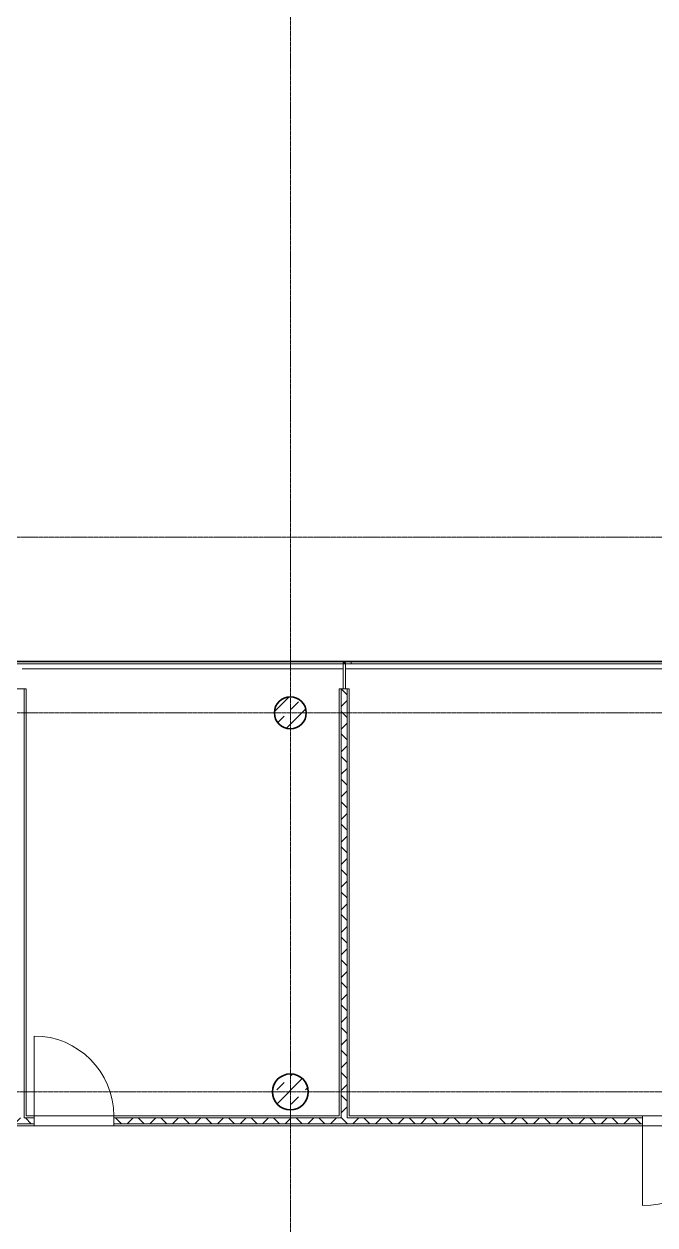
# Model space of a CAD drawing. Header units: millimetres. Extents: x -309577 to 26510, y -302335 to 26695.
# Drawn here: x -202076 to -194170, y -288600 to -273553 of the extents above; entities that cross this region are included whole.
import ezdxf

# ---------------------------------------------------------------- set-up
doc = ezdxf.new("R2010")
doc.units = ezdxf.units.MM
doc.linetypes.add('Rasterlinie', pattern=[22.225, 12.7, -3.175, 3.175, -3.175])
doc.linetypes.add('Über Schnittebene 1', pattern=[1, 0, -1])
for name, color, linetype, lineweight in [('A-DOOR', 1, 'Continuous', 9), ('A-FLOR-OTLN', 6, 'Continuous', 9), ('A-GLAZ', 6, 'Continuous', 9), ('A-WALL', 2, 'Continuous', 9), ('A-WALL-PATT', 2, 'Continuous', 35), ('S-COLS', 6, 'Continuous', 9), ('S-GRID', 1, 'Continuous', 9)]:
    doc.layers.add(name, color=color, linetype=linetype, lineweight=lineweight)
pattern_1 = [(45, (0, 0), (-141.42136, 141.42136), []), (135, (0, 0), (-141.42136, -141.42136), [])]

# ---------------------------------------------------------------- blocks, each defined once
blk = doc.blocks.new('STB Stütze - rund - STB d_45-332861-Ebene 2')
at = {"layer": 'S-COLS'}
for start, end in [(0, 180), (180, 0)]:
    blk.add_arc((0, 0), 225, start, end, dxfattribs=at)
blk = doc.blocks.new('STB Stütze - rund - STB d_40-332860-Ebene 2')
at = {"layer": 'S-COLS'}
for start, end in [(0, 180), (180, 0)]:
    blk.add_arc((0, 0), 200, start, end, dxfattribs=at)
blk = doc.blocks.new('Systemelement - Verglasung-313638-Ebene 2')
at = {"layer": 'A-GLAZ'}
for p, q in [((-162, 15), (162, 15)), ((-162, 15), (-162, -15)), ((162, 15), (162, -15)), ((162, -15), (-162, -15))]:
    blk.add_line(p, q, dxfattribs=at)
blk = doc.blocks.new('Drehflügel 1-flg - Variabel1 - Drehflügel 1-flg - Variabel-349504-Ebene 2')
at = {"layer": 'A-DOOR'}
blk.add_line((500, 1077), (500, 77), dxfattribs=at)
blk.add_arc((500, 77), 1000, 90, 180, dxfattribs=at)
blk = doc.blocks.new('Drehflügel 1-flg - Variabel1 - Drehflügel 1-flg - Variabel-349503-Ebene 2')
at = {"layer": 'A-DOOR'}
blk.add_line((500, -1077), (500, -77), dxfattribs=at)
blk.add_arc((500, -77), 1000, 180, 270, dxfattribs=at)
blk = doc.blocks.new('Systemelement - Verglasung-387221-Ebene 2')
at = {"layer": 'A-GLAZ'}
for p, q in [((2919, 15), (-2919, 15)), ((-2919, 15), (-2919, -15)), ((2919, -15), (2919, 15)), ((-2919, -15), (2919, -15))]:
    blk.add_line(p, q, dxfattribs=at)
blk = doc.blocks.new('STB Stütze - rund - STB d_45-332865-Ebene 2')
at = {"layer": 'S-COLS'}
h = blk.add_hatch(dxfattribs=at)
h.set_pattern_fill('FP_129', color=256, style=0, pattern_type=2)
h.set_pattern_definition([(225, (-198738.7, -286932.85), (179.60512, -179.60512), []), (225, (-198918.32, -286932.85), (179.60512, -179.60512), [127, -127])])
h.paths.add_polyline_path([(0, 225), (-50, 219), (-98, 203), (-140, 176), (-176, 140), (-203, 98), (-219, 50), (-225, 0), (-219, -50), (-203, -98), (-176, -140), (-140, -176), (-98, -203), (-50, -219), (0, -225), (50, -219), (98, -203), (140, -176), (176, -140), (203, -98), (219, -50), (225, 0), (219, 50), (203, 98), (176, 140), (140, 176), (98, 203), (50, 219)], flags=0)
at = {"layer": 'S-COLS', "lineweight": 35}
for start, end in [(0, 180), (180, 0)]:
    blk.add_arc((0, 0), 225, start, end, dxfattribs=at)
blk = doc.blocks.new('STB Stütze - rund - STB d_40-V149-Ebene 2')
at = {"layer": 'S-COLS'}
h = blk.add_hatch(dxfattribs=at)
h.set_pattern_fill('FP_138', color=256, style=0, pattern_type=2)
h.set_pattern_definition([(225, (-198738.7, -282182.99), (179.60512, -179.60512), []), (225, (-198918.32, -282182.99), (179.60512, -179.60512), [127, -127])])
h.paths.add_polyline_path([(24, 199), (-24, 199), (-71, 187), (-114, 165), (-150, 133), (-177, 93), (-194, 48), (-200, 0), (-194, -48), (-177, -93), (-150, -133), (-114, -165), (-71, -187), (-24, -199), (24, -199), (71, -187), (114, -165), (150, -133), (177, -93), (194, -48), (200, 0), (194, 48), (177, 93), (150, 133), (114, 165), (71, 187)], flags=0)
at = {"layer": 'S-COLS', "lineweight": 35}
for start, end in [(0, 180), (180, 0)]:
    blk.add_arc((0, 0), 200, start, end, dxfattribs=at)
blk = doc.blocks.new('Systemelement - Verglasung-V167-Ebene 2')
at = {"layer": 'A-GLAZ'}
for p, q in [((162, 15), (-162, 15)), ((-162, 15), (-162, -15)), ((162, -15), (162, 15)), ((-162, -15), (162, -15))]:
    blk.add_line(p, q, dxfattribs=at)
blk = doc.blocks.new('Drehflügel 1-flg - Variabel1 - Drehflügel 1-flg - Variabel-V134-Ebene 2')
at = {"layer": 'A-DOOR'}
blk.add_line((500, 1077), (500, 77), dxfattribs=at)
at = {"layer": 'A-DOOR', "linetype": 'Über Schnittebene 1'}
for p, q in [((-500, 77), (500, 77)), ((500, -48), (-500, -48))]:
    blk.add_line(p, q, dxfattribs=at)
at = {"layer": 'A-DOOR'}
blk.add_arc((500, 77), 1000, 90, 180, dxfattribs=at)
blk = doc.blocks.new('Drehflügel 1-flg - Variabel1 - Drehflügel 1-flg - Variabel-V133-Ebene 2')
at = {"layer": 'A-DOOR', "linetype": 'Über Schnittebene 1'}
for p, q in [((500, 48), (-500, 48)), ((-500, -77), (500, -77))]:
    blk.add_line(p, q, dxfattribs=at)
at = {"layer": 'A-DOOR'}
blk.add_line((500, -1077), (500, -77), dxfattribs=at)
blk.add_arc((500, -77), 1000, 180, 270, dxfattribs=at)
blk = doc.blocks.new('Systemelement - Verglasung-392772-Ebene 2')
at = {"layer": 'A-GLAZ'}
for p, q in [((14262.5, 15), (-14262.5, 15)), ((14262.5, -15), (14262.5, 15)), ((-14262.5, -15), (14262.5, -15))]:
    blk.add_line(p, q, dxfattribs=at)

msp = doc.modelspace()

# ---------------------------------------------------------------- hatches: boundary and pattern name
at = {"layer": 'A-WALL-PATT', "lineweight": 9}
h = msp.add_hatch(dxfattribs=at)
h.set_pattern_fill('FP_59', color=256, style=0, pattern_type=2)
h.set_pattern_definition(pattern_1)
h.paths.add_polyline_path([(-198101, -287258), (-198026, -287258), (-198026, -281883), (-198101, -281883), (-198101, -287233)], flags=0)
h = msp.add_hatch(dxfattribs=at)
h.set_pattern_fill('FP_59', color=256, style=0, pattern_type=2)
h.set_pattern_definition(pattern_1)
h.paths.add_polyline_path([(-211489, -287333), (-211276, -287333), (-211276, -287258), (-215801, -287258), (-215801, -287333), (-211639, -287333)], flags=0)
h.paths.add_polyline_path([(-192726, -287333), (-192726, -287258), (-193326, -287258), (-193326, -287333)], flags=0)
h.paths.add_polyline_path([(-231556, -287333), (-227461, -287333), (-227461, -287258), (-231751, -287258), (-231751, -287333)], flags=0)
h.paths.add_polyline_path([(-194326, -287333), (-194326, -287258), (-200951, -287258), (-200951, -287333), (-196831, -287333)], flags=0)
h.paths.add_polyline_path([(-226576, -287333), (-223526, -287333), (-223526, -287258), (-226576, -287258)], flags=0)
h.paths.add_polyline_path([(-201951, -287333), (-201951, -287258), (-206351, -287258), (-206351, -287333), (-202619, -287333)], flags=0)
h.paths.add_polyline_path([(-222526, -287333), (-222201, -287333), (-222201, -287258), (-222526, -287258)], flags=0)
h.paths.add_polyline_path([(-221201, -287333), (-216801, -287333), (-216801, -287258), (-221201, -287258)], flags=0)
h.paths.add_polyline_path([(-207351, -287333), (-207351, -287258), (-210276, -287258), (-210276, -287333), (-208406, -287333)], flags=0)

# ---------------------------------------------------------------- linework, layer by layer
at = {"layer": 'A-FLOR-OTLN'}
for p, q in [((-231139, -281543), (-193379, -281543)), ((-198079, -281633), (-202099, -281633)), ((-192726, -281633), (-198049, -281633))]:
    msp.add_line(p, q, dxfattribs=at)
at = {"layer": 'A-WALL'}
for p, q in [((-202051, -281883), (-202176, -281883)), ((-202076, -287258), (-202076, -281883)), ((-202051, -281883), (-202051, -287233)), ((-198126, -287233), (-198126, -281883)), ((-198001, -281883), (-198126, -281883)), ((-198101, -287258), (-198101, -281883)), ((-198026, -287258), (-198026, -281883)), ((-198001, -281883), (-198001, -287233)), ((-201951, -287233), (-200951, -287233)), ((-194326, -287233), (-193326, -287233)), ((-193326, -287358), (-211276, -287358)), ((-201951, -287333), (-206351, -287333)), ((-201951, -287258), (-202076, -287258)), ((-198101, -287258), (-200951, -287258)), ((-194326, -287333), (-200951, -287333)), ((-194326, -287258), (-198026, -287258))]:
    msp.add_line(p, q, dxfattribs=at)
at = {"layer": 'A-WALL', "color": 7}
for p, q in [((-201951, -287233), (-202051, -287233)), ((-201951, -287358), (-201951, -287233)), ((-198126, -287233), (-200951, -287233)), ((-200951, -287233), (-200951, -287358)), ((-194326, -287233), (-198001, -287233)), ((-194326, -287358), (-194326, -287233))]:
    msp.add_line(p, q, dxfattribs=at)
at = {"layer": 'S-GRID', "linetype": 'Rasterlinie'}
for p, q in [((-198739, -235883), (-198739, -296483)), ((-297439, -279983), (-175468, -279983)), ((-297439, -282183), (-175468, -282183)), ((-175468, -286933), (-297439, -286933))]:
    msp.add_line(p, q, dxfattribs=at)

# ---------------------------------------------------------------- block references
at = {"layer": 'A-DOOR', "rotation": 180}
for name, p in [('Drehflügel 1-flg - Variabel1 - Drehflügel 1-flg - Variabel-349503-Ebene 2', (-201451, -287310)), ('Drehflügel 1-flg - Variabel1 - Drehflügel 1-flg - Variabel-V133-Ebene 2', (-201451, -287310)), ('Drehflügel 1-flg - Variabel1 - Drehflügel 1-flg - Variabel-V134-Ebene 2', (-193826, -287281)), ('Drehflügel 1-flg - Variabel1 - Drehflügel 1-flg - Variabel-349504-Ebene 2', (-193826, -287281))]:
    msp.add_blockref(name, p, dxfattribs=at)
at = {"layer": 'A-GLAZ'}
for name, p in [('Systemelement - Verglasung-392772-Ebene 2', (-212239, -281553)), ('Systemelement - Verglasung-387221-Ebene 2', (-195057, -281553))]:
    msp.add_blockref(name, p, dxfattribs=at)
at = {"layer": 'A-GLAZ', "rotation": 90}
for name in ['Systemelement - Verglasung-313638-Ebene 2', 'Systemelement - Verglasung-V167-Ebene 2']:
    msp.add_blockref(name, (-198064, -281720), dxfattribs=at)
at = {"layer": 'S-COLS', "rotation": 180}
for name, p in [('STB Stütze - rund - STB d_40-332860-Ebene 2', (-198739, -282183)), ('STB Stütze - rund - STB d_40-V149-Ebene 2', (-198739, -282183)), ('STB Stütze - rund - STB d_45-332861-Ebene 2', (-198739, -286933)), ('STB Stütze - rund - STB d_45-332865-Ebene 2', (-198739, -286933))]:
    msp.add_blockref(name, p, dxfattribs=at)

doc.saveas('drawing.dxf')
